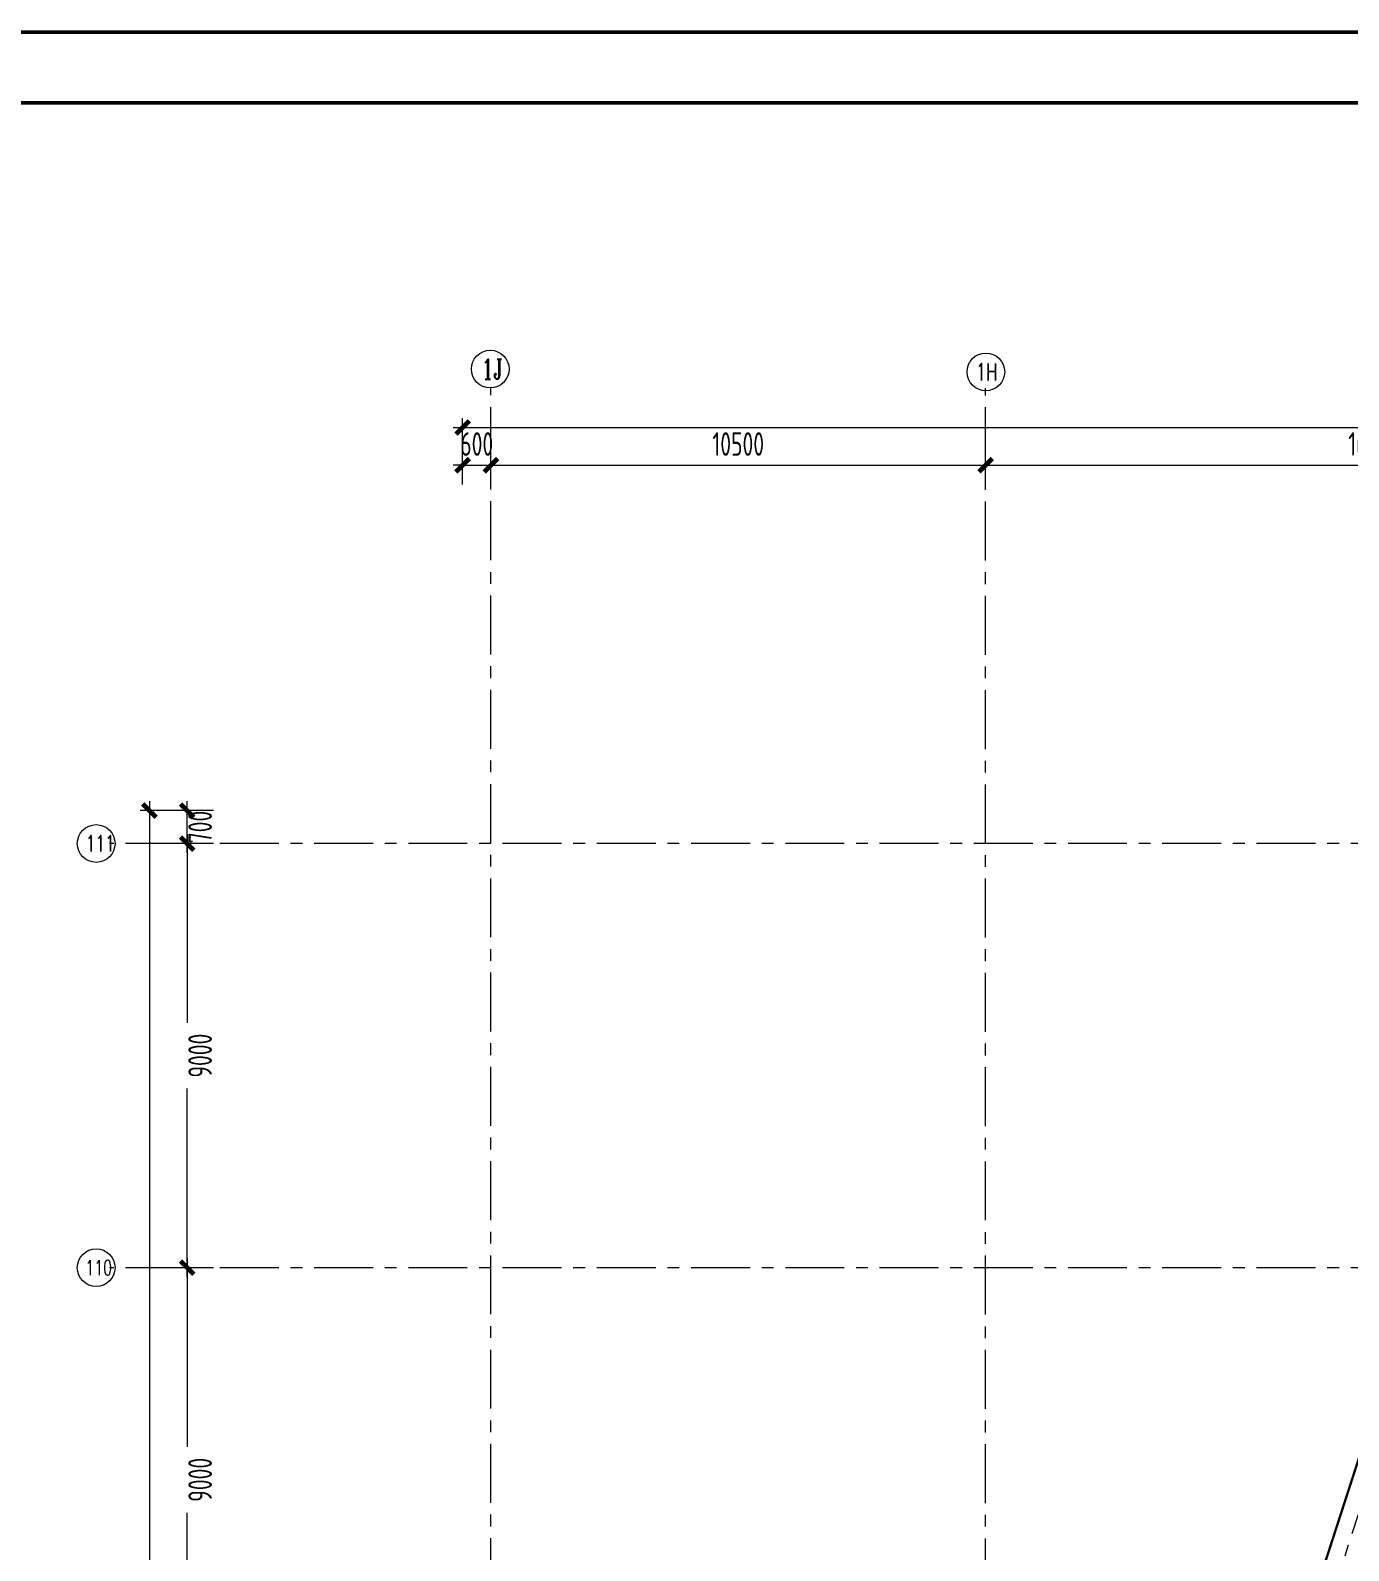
# Model space of a CAD drawing. Extents: x -1201378 to 2367219, y -619313 to 244905.
# Drawn here: x 81370 to 109345, y 212650 to 244905 of the extents above; entities that cross this region are included whole.
import ezdxf
from ezdxf.enums import TextEntityAlignment as Align

# ---------------------------------------------------------------- set-up
doc = ezdxf.new("R2010")
doc.units = 0
doc.header["$LTSCALE"] = 1000
doc.linetypes.add('CENTER', pattern=[2, 1.25, -0.25, 0.25, -0.25])
doc.linetypes.add('HIDDEN', pattern=[0.375, 0.25, -0.125])
doc.layers.get('0').update_dxf_attribs({"linetype": 'CONTINUOUS'})
doc.layers.get('Defpoints').update_dxf_attribs({"linetype": 'CONTINUOUS'})
doc.layers.add('0-cxFrame', color=155, linetype='CONTINUOUS')
doc.layers.add('S-SHAPE2', color=165, linetype='HIDDEN')
for name, color, linetype, lineweight in [('0-cxText', 131, 'CONTINUOUS', 25), ('S-axis', 111, 'CONTINUOUS', 0), ('S-dote', 5, 'CENTER', 0)]:
    doc.layers.add(name, color=color, linetype=linetype, lineweight=lineweight)
doc.styles.add('_TCH_AXIS', font='COMPLEX', dxfattribs={"bigfont": 'GBCBIG'})
doc.styles.add('cx_tuming', font='simhei.ttf')
doc.styles.add('cx_tuqian1', font='')
doc.styles.add('TSSD_Dimension', font='tssdeng.shx', dxfattribs={"width": 0.7, "bigfont": 'hztxt.shx'})
doc.styles.add('黑体', font='simhei.ttf', dxfattribs={"width": 0.8})
doc.styles.get('cx_tuqian1').set_extended_font_data('SimSun')
doc.dimstyles.new('TSSD_200_200', dxfattribs={"dimtxt": 500, "dimasz": 200, "dimexe": 200, "dimexo": 500, "dimgap": 200, "dimtad": 1, "dimdec": 0, "dimzin": 0, "dimdsep": 46, "dimtxsty": 'TSSD_Dimension', "dimblk": 'ARCHTICK', "dimcen": 0, "dimdle": 200, "dimclrt": 7, "dimadec": 0, "dimazin": 0, "dimtfac": 1, "dimtdec": 0, "dimtix": 1, "dimtmove": 2, "dimatfit": 3, "dimfxl": 1, "dimtolj": 1, "dimtzin": 0, "dimarcsym": 0})

# ---------------------------------------------------------------- blocks, each defined once
blk = doc.blocks.new('TK22.A0 L(Dragon)')
at = {"layer": '0-cxFrame', "color": 7, "const_width": 0.5}
blk.add_lwpolyline([(0, 0), (-1486, 0), (-1486, 841), (0, 841)], close=True, dxfattribs=at)
at = {"layer": '0-cxFrame', "const_width": 0.5}
blk.add_lwpolyline([(-80, 10), (-1466, 10), (-1466, 831), (-80, 831)], close=True, dxfattribs=at)
at = {"style": '黑体', "flags": 4}
blk.add_attdef('图幅', text='', height=3.3, dxfattribs=at).set_placement((-40, 3), align=Align.RIGHT)
at = {"layer": '0-cxText', "flags": 4}
for tag, height, style, p in [('建设单位', 3.5, 'cx_tuming', (-45, 240)), ('项目名称', 3.5, 'cx_tuming', (-45, 210)), ('子项名称', 3.5, 'cx_tuming', (-45, 180)), ('工程编号', 3.3, 'cx_tuqian1', (-35, 165)), ('图名1', 3.5, 'cx_tuming', (-45, 87)), ('图名2', 3.5, 'cx_tuming', (-45, 79)), ('图名3', 3.5, 'cx_tuming', (-45, 71)), ('出图日期', 3.3, 'cx_tuqian1', (-39, 60)), ('专业', 3.3, 'cx_tuqian1', (-55, 52)), ('图号', 3.3, 'cx_tuqian1', (-55, 44)), ('版次', 3.3, 'cx_tuqian1', (-20, 44))]:
    blk.add_attdef(tag, text='', height=height, dxfattribs=dict(at, style=style)).set_placement(p, align=Align.MIDDLE)
at = {"layer": 'Defpoints', "color": 6, "flags": 4}
for tag, height, style, p in [('tufu', 3.3, '黑体', (-12, 12)), ('dwfname', 4, 'cx_tuqian1', (-80, 3))]:
    blk.add_attdef(tag, text='', height=height, dxfattribs=dict(at, style=style)).set_placement(p, align=Align.RIGHT)
blk = doc.blocks.new('_ArchTick')
at = {"color": 0, "linetype": 'ByBlock', "const_width": 0.5}
blk.add_lwpolyline([(-0.71, -0.71), (0.71, 0.71)], dxfattribs=at)
blk = doc.blocks.new('*D2990')
at = {"layer": 'Defpoints', "color": 0, "transparency": 16777216}
for p in [(-215303, 106027), (-214244, 106027), (-214244, 97027)]:
    blk.add_point(p, dxfattribs=at)
at = {"layer": 'S-axis', "color": 0, "lineweight": -2, "transparency": 16777216}
for p, q in [((-215303, 106227), (-215303, 102225)), ((-214744, 106027), (-215503, 106027)), ((-215303, 96827), (-215303, 100829)), ((-214744, 97027), (-215503, 97027))]:
    blk.add_line(p, q, dxfattribs=at)
at = {"layer": 'S-axis', "color": 0, "lineweight": -2, "transparency": 16777216, "xscale": 200, "yscale": 200, "zscale": 200}
for p, rotation in [((-215303, 106027), 90), ((-215303, 97027), 270)]:
    blk.add_blockref('_ArchTick', p, dxfattribs=dict(at, rotation=rotation))
at = {"layer": 'S-axis', "color": 7, "transparency": 16777216, "insert": (-215028, 101527), "char_height": 500, "attachment_point": 5, "rotation": 90, "style": 'TSSD_Dimension'}
blk.add_mtext('\\A1;9000', dxfattribs=at)
blk = doc.blocks.new('*D2991')
at = {"layer": 'Defpoints', "color": 0, "transparency": 16777216}
for p in [(-215303, 115027), (-214244, 115027), (-214244, 106027)]:
    blk.add_point(p, dxfattribs=at)
at = {"layer": 'S-axis', "color": 0, "lineweight": -2, "transparency": 16777216}
for p, q in [((-215303, 115227), (-215303, 111225)), ((-214744, 115027), (-215503, 115027)), ((-215303, 105827), (-215303, 109829)), ((-214744, 106027), (-215503, 106027))]:
    blk.add_line(p, q, dxfattribs=at)
at = {"layer": 'S-axis', "color": 0, "lineweight": -2, "transparency": 16777216, "xscale": 200, "yscale": 200, "zscale": 200}
for p, rotation in [((-215303, 115027), 90), ((-215303, 106027), 270)]:
    blk.add_blockref('_ArchTick', p, dxfattribs=dict(at, rotation=rotation))
at = {"layer": 'S-axis', "color": 7, "transparency": 16777216, "insert": (-215028, 110527), "char_height": 500, "attachment_point": 5, "rotation": 90, "style": 'TSSD_Dimension'}
blk.add_mtext('\\A1;9000', dxfattribs=at)
blk = doc.blocks.new('*D2992')
at = {"layer": 'Defpoints', "color": 0, "transparency": 16777216}
for p in [(-215303, 115727), (-214244, 115727), (-214244, 115027)]:
    blk.add_point(p, dxfattribs=at)
at = {"layer": 'S-axis', "color": 0, "lineweight": -2, "transparency": 16777216}
for p, q in [((-215303, 114827), (-215303, 115927)), ((-214744, 115727), (-215503, 115727)), ((-214744, 115027), (-215503, 115027))]:
    blk.add_line(p, q, dxfattribs=at)
at = {"layer": 'S-axis', "color": 0, "lineweight": -2, "transparency": 16777216, "xscale": 200, "yscale": 200, "zscale": 200}
for p, rotation in [((-215303, 115727), 90), ((-215303, 115027), 270)]:
    blk.add_blockref('_ArchTick', p, dxfattribs=dict(at, rotation=rotation))
at = {"layer": 'S-axis', "color": 7, "transparency": 16777216, "insert": (-215028, 115377), "char_height": 500, "attachment_point": 5, "rotation": 90, "style": 'TSSD_Dimension'}
blk.add_mtext('\\A1;700', dxfattribs=at)
blk = doc.blocks.new('*D2993')
at = {"layer": 'Defpoints', "color": 0, "transparency": 16777216}
for p in [(-208858, 123054), (-209458, 122147), (-208858, 122147)]:
    blk.add_point(p, dxfattribs=at)
at = {"layer": 'S-axis', "color": 0, "lineweight": -2, "transparency": 16777216}
for p, q in [((-209458, 122647), (-209458, 123254)), ((-208858, 122647), (-208858, 123254)), ((-209458, 123054), (-209658, 123054)), ((-209458, 123054), (-208858, 123054)), ((-208858, 123054), (-208658, 123054))]:
    blk.add_line(p, q, dxfattribs=at)
at = {"layer": 'S-axis', "color": 0, "lineweight": -2, "transparency": 16777216, "xscale": 200, "yscale": 200, "zscale": 200}
blk.add_blockref('_ArchTick', (-209458, 123054), dxfattribs=at)
at = {"layer": 'S-axis', "color": 0, "lineweight": -2, "transparency": 16777216, "xscale": 200, "yscale": 200, "zscale": 200, "rotation": 180}
blk.add_blockref('_ArchTick', (-208858, 123054), dxfattribs=at)
at = {"layer": 'S-axis', "color": 7, "transparency": 16777216, "insert": (-209158, 123504), "char_height": 500, "attachment_point": 5, "style": 'TSSD_Dimension'}
blk.add_mtext('\\A1;600', dxfattribs=at)
blk = doc.blocks.new('*D2994')
at = {"layer": 'Defpoints', "color": 0, "transparency": 16777216}
for p in [(-198358, 123054), (-208858, 122147), (-198358, 122147)]:
    blk.add_point(p, dxfattribs=at)
at = {"layer": 'S-axis', "color": 0, "lineweight": -2, "transparency": 16777216}
for p, q in [((-208858, 122647), (-208858, 123254)), ((-198358, 122647), (-198358, 123254)), ((-209058, 123054), (-198158, 123054))]:
    blk.add_line(p, q, dxfattribs=at)
at = {"layer": 'S-axis', "color": 0, "lineweight": -2, "transparency": 16777216, "xscale": 200, "yscale": 200, "zscale": 200, "rotation": 180}
blk.add_blockref('_ArchTick', (-208858, 123054), dxfattribs=at)
at = {"layer": 'S-axis', "color": 0, "lineweight": -2, "transparency": 16777216, "xscale": 200, "yscale": 200, "zscale": 200}
blk.add_blockref('_ArchTick', (-198358, 123054), dxfattribs=at)
at = {"layer": 'S-axis', "color": 7, "transparency": 16777216, "insert": (-203608, 123504), "char_height": 500, "attachment_point": 5, "style": 'TSSD_Dimension'}
blk.add_mtext('\\A1;10500', dxfattribs=at)
blk = doc.blocks.new('*D2995')
at = {"layer": 'Defpoints', "color": 0, "transparency": 16777216}
for p in [(-181858, 123054), (-198358, 122147), (-181858, 122147)]:
    blk.add_point(p, dxfattribs=at)
at = {"layer": 'S-axis', "color": 0, "lineweight": -2, "transparency": 16777216}
for p, q in [((-198358, 122647), (-198358, 123254)), ((-181858, 122647), (-181858, 123254)), ((-198558, 123054), (-181658, 123054))]:
    blk.add_line(p, q, dxfattribs=at)
at = {"layer": 'S-axis', "color": 0, "lineweight": -2, "transparency": 16777216, "xscale": 200, "yscale": 200, "zscale": 200, "rotation": 180}
blk.add_blockref('_ArchTick', (-198358, 123054), dxfattribs=at)
at = {"layer": 'S-axis', "color": 0, "lineweight": -2, "transparency": 16777216, "xscale": 200, "yscale": 200, "zscale": 200}
blk.add_blockref('_ArchTick', (-181858, 123054), dxfattribs=at)
at = {"layer": 'S-axis', "color": 7, "transparency": 16777216, "insert": (-190108, 123504), "char_height": 500, "attachment_point": 5, "style": 'TSSD_Dimension'}
blk.add_mtext('\\A1;16500', dxfattribs=at)
blk = doc.blocks.new('*D3019')
at = {"layer": 'Defpoints', "color": 0, "transparency": 16777216}
for p in [(-82958, 123854), (-209458, 122247), (-82958, 122247)]:
    blk.add_point(p, dxfattribs=at)
at = {"layer": 'S-axis', "color": 0, "lineweight": -2, "transparency": 16777216}
for p, q in [((-209458, 122747), (-209458, 124054)), ((-82958, 122747), (-82958, 124054)), ((-209658, 123854), (-82758, 123854))]:
    blk.add_line(p, q, dxfattribs=at)
at = {"layer": 'S-axis', "color": 0, "lineweight": -2, "transparency": 16777216, "xscale": 200, "yscale": 200, "zscale": 200, "rotation": 180}
blk.add_blockref('_ArchTick', (-209458, 123854), dxfattribs=at)
at = {"layer": 'S-axis', "color": 0, "lineweight": -2, "transparency": 16777216, "xscale": 200, "yscale": 200, "zscale": 200}
blk.add_blockref('_ArchTick', (-82958, 123854), dxfattribs=at)
at = {"layer": 'S-axis', "color": 7, "transparency": 16777216, "insert": (-146208, 124304), "char_height": 500, "attachment_point": 5, "style": 'TSSD_Dimension'}
blk.add_mtext('\\A1;126500', dxfattribs=at)
blk = doc.blocks.new('*D3020')
at = {"layer": 'Defpoints', "color": 0, "transparency": 16777216}
for p in [(-216103, 115727), (-214344, 115727), (-214344, 24327)]:
    blk.add_point(p, dxfattribs=at)
at = {"layer": 'S-axis', "color": 0, "lineweight": -2, "transparency": 16777216}
for p, q in [((-216103, 115927), (-216103, 70833)), ((-214844, 115727), (-216303, 115727)), ((-216103, 24127), (-216103, 69221)), ((-214844, 24327), (-216303, 24327))]:
    blk.add_line(p, q, dxfattribs=at)
at = {"layer": 'S-axis', "color": 0, "lineweight": -2, "transparency": 16777216, "xscale": 200, "yscale": 200, "zscale": 200}
for p, rotation in [((-216103, 115727), 90), ((-216103, 24327), 270)]:
    blk.add_blockref('_ArchTick', p, dxfattribs=dict(at, rotation=rotation))
at = {"layer": 'S-axis', "color": 7, "transparency": 16777216, "insert": (-215828, 70027), "char_height": 500, "attachment_point": 5, "rotation": 90, "style": 'TSSD_Dimension'}
blk.add_mtext('\\A1;91400', dxfattribs=at)
blk = doc.blocks.new('1#轴网')
at = {"layer": 'S-axis'}
for centre in [(-208871.4, 125094.1), (-198353.4, 125033.1), (-217234.2, 115028.1), (-217234.2, 106028.1)]:
    blk.add_circle(centre, 400, dxfattribs=at)
at = {"layer": 'S-dote'}
for p, q in [((-208858.4, 19038.1), (-208858.4, 124694.3)), ((-198358.5, 19033), (-198358.5, 124689.3)), ((-99358.5, 115027), (-216950.7, 115027)), ((-99358.5, 106027), (-216950.7, 106027))]:
    blk.add_line(p, q, dxfattribs=at)
blk.add_lwpolyline([(-210946, 37609.6), (-184459.5, 119241.7)], dxfattribs=at)
at = {"layer": 'S-axis', "style": '_TCH_AXIS', "width": 0.705882}
for s, height, p in [('1J', 421.66, (-209055.6, 124883.3)), ('1H', 362.68, (-198566.7, 124851.8)), ('111', 339.64, (-217456.8, 114858.3)), ('110', 313.67, (-217466.1, 105871.3))]:
    blk.add_text(s, height=height, dxfattribs=at).set_placement(p)
at = {"layer": 'S-axis'}
for p1, p2, distance, picture, middle in [((-209458.5, 122247), (-82958.5, 122247), 1606.7, '*D3019', (-146208.5, 124303.7)), ((-209458.5, 122147), (-208858.4, 122147), 906.7, '*D2993', (-209158.4, 123503.7)), ((-208858.4, 122147), (-198358.5, 122147), 906.7, '*D2994', (-203608.4, 123503.7)), ((-198358.5, 122147), (-181858.5, 122147), 906.7, '*D2995', (-190108.5, 123503.7))]:
    dim = blk.add_aligned_dim(p1=p1, p2=p2, distance=distance, dimstyle='TSSD_200_200', dxfattribs=at)
    dim.commit()
    dim.dimension.update_dxf_attribs({"geometry": picture, "text_midpoint": middle})
for base, p1, p2, picture, middle in [((-216102.5, 115727), (-214344.3, 24327), (-214344.3, 115727), '*D3020', (-215827.5, 70027)), ((-215302.5, 115727), (-214244.3, 115027), (-214244.3, 115727), '*D2992', (-215027.5, 115377)), ((-215302.5, 115027), (-214244.3, 106027), (-214244.3, 115027), '*D2991', (-215027.5, 110527)), ((-215302.5, 106027), (-214244.3, 97027), (-214244.3, 106027), '*D2990', (-215027.5, 101527))]:
    dim = blk.add_linear_dim(base=base, p1=p1, p2=p2, angle=90, dimstyle='TSSD_200_200', dxfattribs=at)
    dim.commit()
    dim.dimension.update_dxf_attribs({"geometry": picture, "text_midpoint": middle, "dimtype": 161})

msp = doc.modelspace()

# ---------------------------------------------------------------- linework, layer by layer
at = {"layer": 'S-SHAPE2', "ltscale": 2, "const_width": 50}
msp.add_lwpolyline([(201041.5, 137001.8), (90591.5, 137001.8), (90591.5, 156136.3), (114006.5, 228301.8), (201041.5, 228301.8)], dxfattribs=at)

# ---------------------------------------------------------------- block references
at = {"layer": '0-cxFrame', "xscale": 150, "yscale": 150, "zscale": 150}
msp.add_blockref('TK22.A0 L(Dragon)', (267181.8, 118717.3), dxfattribs=at)
at = {"layer": 'S-axis'}
msp.add_blockref('1#轴网', (300000, 112624.8), dxfattribs=at)

doc.saveas('drawing.dxf')
